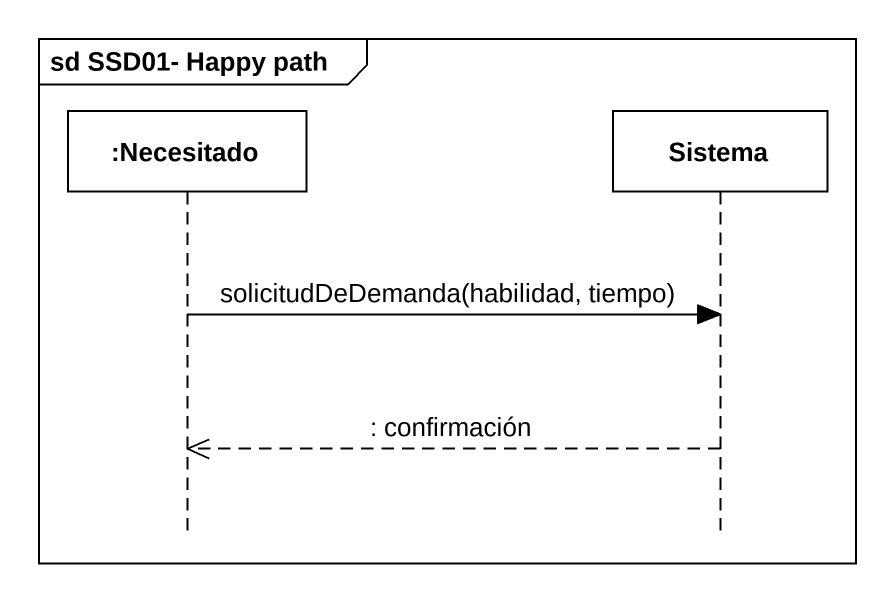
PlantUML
@startuml
mainframe sd SSD01- Happy path
hide footbox
participant ":Necesitado" as Necesitado
participant Sistema

Necesitado -> Sistema : solicitudDeDemanda(habilidad, tiempo)
Sistema -->> Necesitado : : confirmación
@enduml
